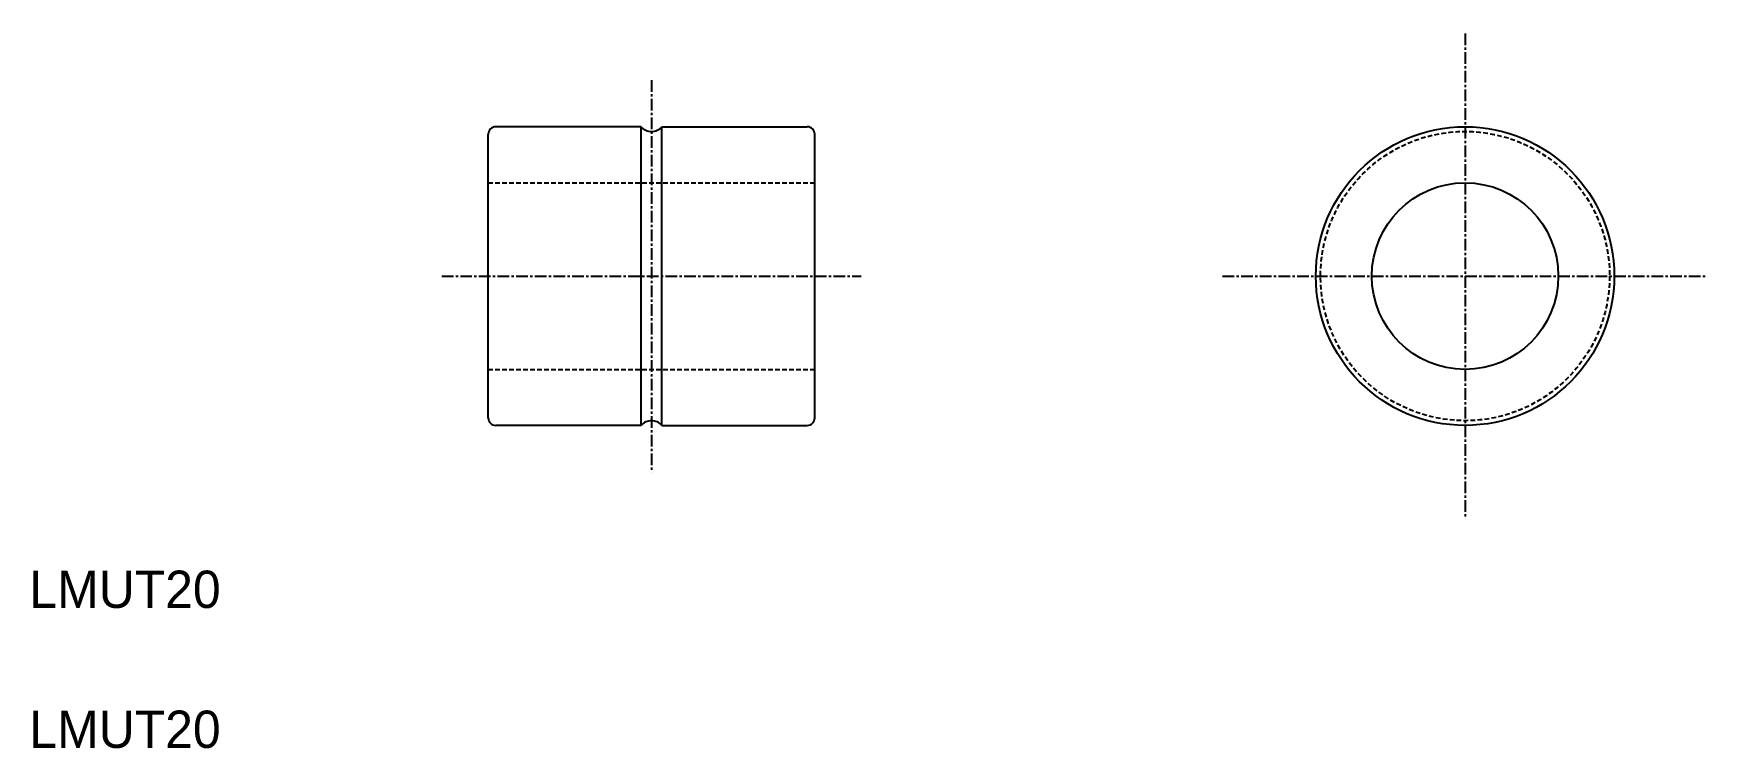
# Model space of a CAD drawing. Extents: x 77 to 257, y 88 to 164.
import ezdxf

# ---------------------------------------------------------------- set-up
doc = ezdxf.new("R2010")
doc.units = 0
doc.linetypes.add('CENTER', pattern=[2, 1.25, -0.25, 0.25, -0.25])
doc.linetypes.add('DASHED', pattern=[0.75, 0.5, -0.25])
doc.layers.get('0').update_dxf_attribs({"linetype": 'CONTINUOUS'})
doc.layers.add('CENTER', color=1, linetype='CENTER')

msp = doc.modelspace()

# ---------------------------------------------------------------- linework, layer by layer
at = {"color": 7, "linetype": 'CONTINUOUS'}
for p, q in [((125.92, 123.1), (125.92, 153.5)), ((142.3, 154.3), (126.72, 154.3)), ((129.2, 154.3), (129.2, 154.3)), ((130.43, 154.3), (130.43, 154.3)), ((142.3, 122.3), (142.3, 154.3)), ((144.54, 122.3), (144.54, 154.3)), ((144.54, 154.3), (160.12, 154.3)), ((160.92, 123.1), (160.92, 153.5)), ((142.3, 122.3), (126.72, 122.3)), ((144.54, 122.3), (160.12, 122.3))]:
    msp.add_line(p, q, dxfattribs=at)
at = {"color": 3, "linetype": 'DASHED'}
for p, q in [((125.92, 148.3), (160.92, 148.3)), ((125.92, 128.3), (160.92, 128.3))]:
    msp.add_line(p, q, dxfattribs=at)
at = {"color": 7, "linetype": 'CONTINUOUS'}
for radius in [16, 10]:
    msp.add_circle((230.66, 138.3), radius, dxfattribs=at)
at = {"color": 3, "linetype": 'DASHED'}
msp.add_circle((230.66, 138.3), 15.5, dxfattribs=at)
at = {"color": 7, "linetype": 'CONTINUOUS'}
for centre, radius, start, end in [((126.72, 153.5), 0.8, 90, 180), ((143.42, 155.3), 1.5, 221.8103, 318.1897), ((160.12, 153.5), 0.8, 0, 90), ((126.72, 123.1), 0.8, 180, 270), ((143.42, 121.3), 1.5, 41.8103, 138.1897), ((160.12, 123.1), 0.8, 270, 0)]:
    msp.add_arc(centre, radius, start, end, dxfattribs=at)
at = {"layer": 'CENTER', "color": 1, "linetype": 'CENTER'}
for p, q in [((230.66, 164.3), (230.66, 112.3)), ((143.42, 159.3), (143.42, 117.3)), ((120.92, 138.3), (165.92, 138.3)), ((204.66, 138.3), (256.66, 138.3))]:
    msp.add_line(p, q, dxfattribs=at)

# ---------------------------------------------------------------- texts
at = {"color": 7, "linetype": 'CONTINUOUS'}
for p in [(76.71, 102.74), (76.71, 87.74)]:
    msp.add_text('LMUT20', height=4, dxfattribs=at).set_placement(p)

doc.saveas('drawing.dxf')
